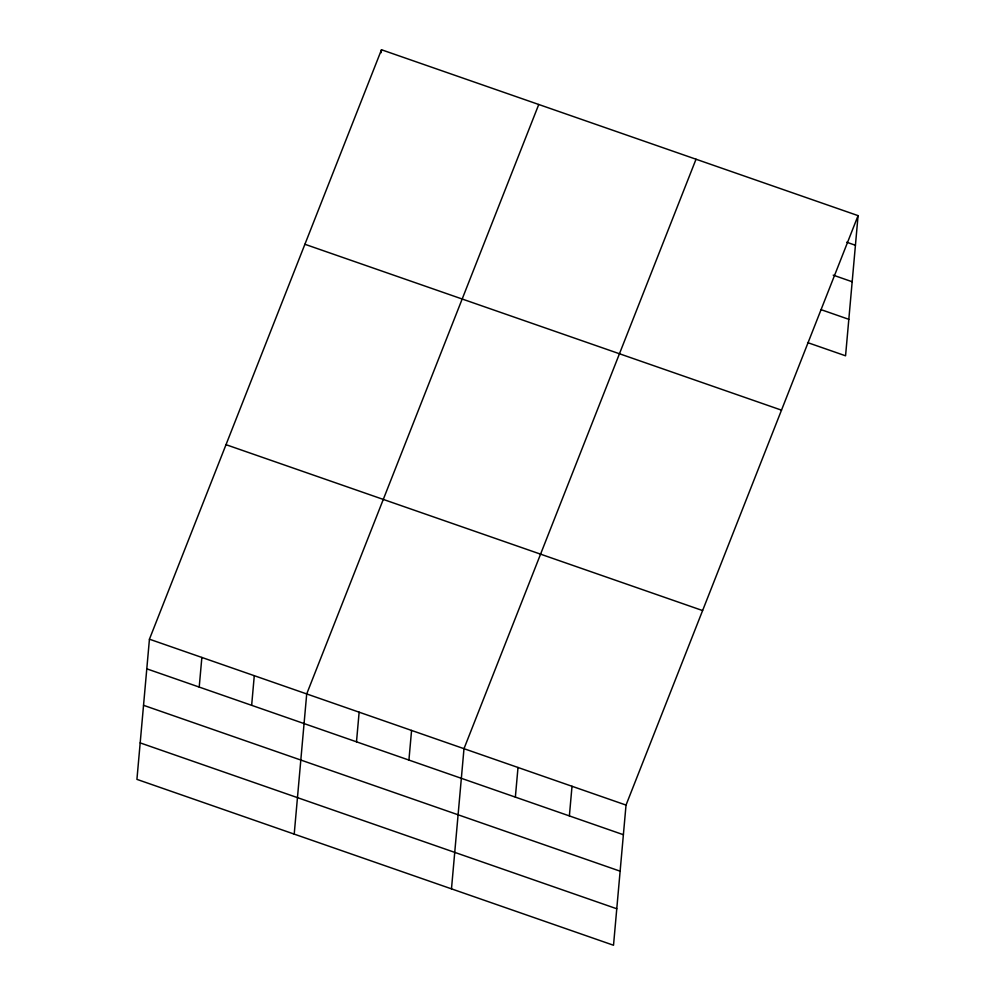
<?xml version="1.0" encoding="UTF-8"?>
<svg xmlns="http://www.w3.org/2000/svg" width="995" height="995" viewBox="0 0 995 995"><rect width="100%" height="100%" fill="white"/><g stroke="black" fill="none" stroke-linecap="round" stroke-linejoin="round"><path stroke-width="1.49" d="M149.437 639.2L136.924 779.371L613.517 945.25L626.029 805.079L858.076 215.629L381.483 49.75L149.437 639.2L626.029 805.079M199.211 687.072L201.861 657.446M251.648 705.331L254.285 675.692M294.209 834.108L306.709 693.938L538.755 104.487M381.209 52.71L381.483 49.75M356.496 741.822L359.133 712.184M408.92 760.068L411.569 730.429M451.481 888.846L463.993 748.675L696.027 159.237M515.36 797.119L518.009 767.481M569.376 815.912L572.013 786.274M858.076 215.629L845.563 355.8L807.604 342.591M846.67 242.22L855.426 245.267M833.201 275.142L852.168 281.747M821.086 309.669L848.822 319.32M304.905 244.272L781.498 410.151M226.014 444.678L702.607 610.557M146.787 668.827L623.392 834.718M143.541 705.306L620.134 871.185M140.183 742.892L616.776 908.771"/></g></svg>
